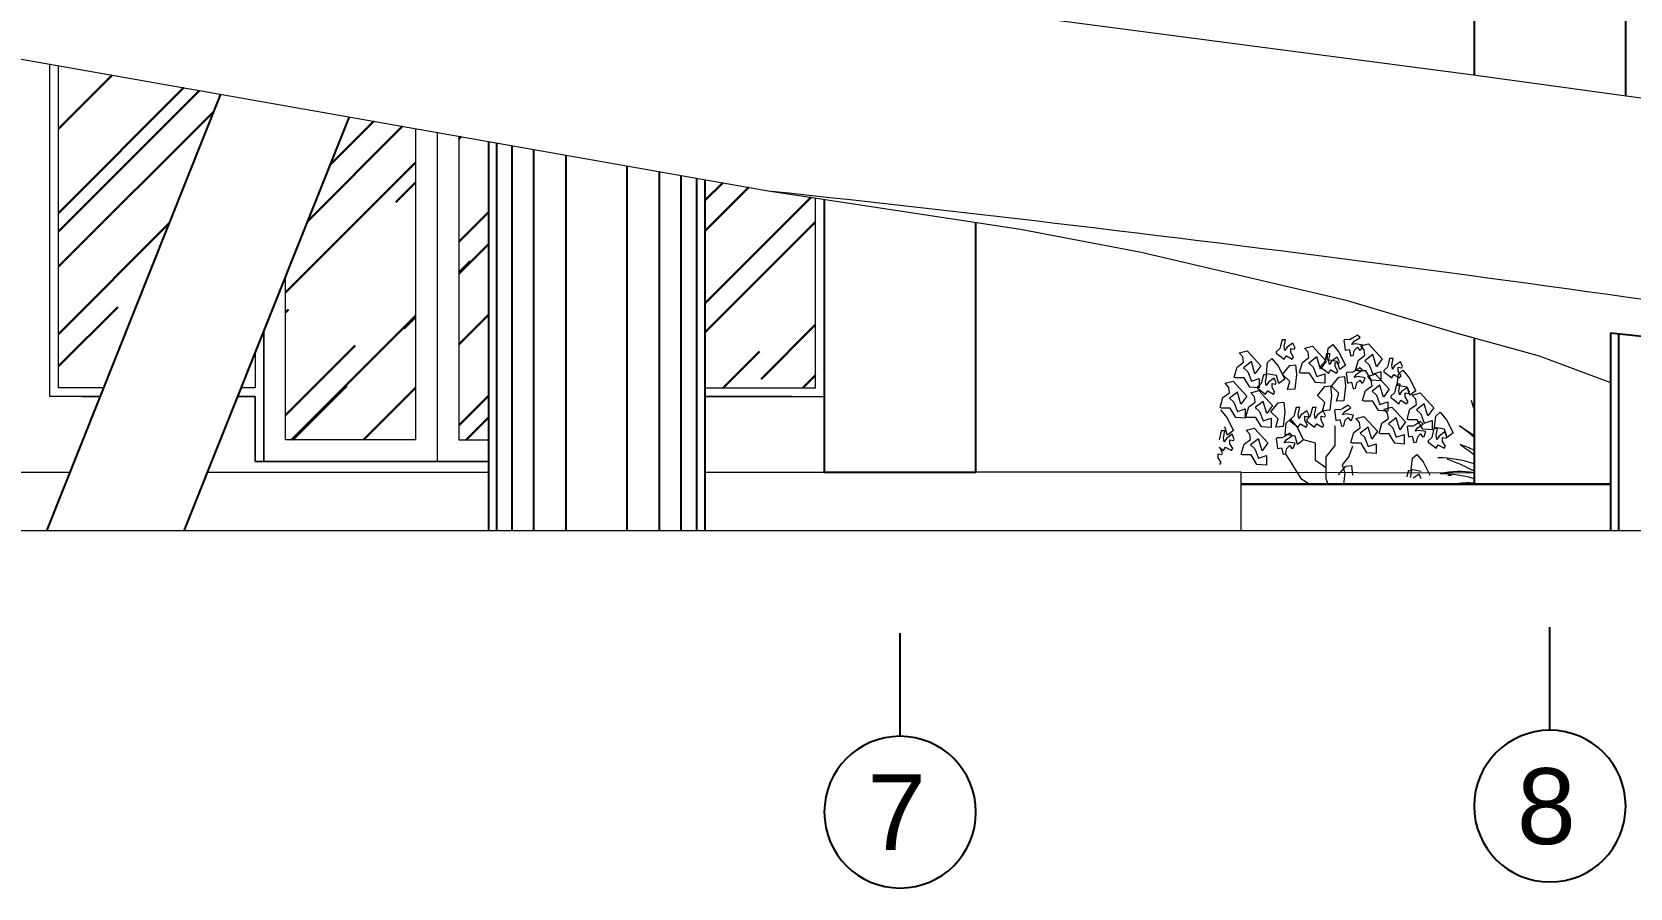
# Model space of a CAD drawing. Header units: inches. Extents: x 249 to 1192, y -18 to 440.
# Drawn here: x 634.4 to 641.78, y 256.9 to 260.85 of the extents above; entities that cross this region are included whole.
import ezdxf
from ezdxf.enums import TextEntityAlignment as Align

# ---------------------------------------------------------------- set-up
doc = ezdxf.new("R2010")
doc.units = ezdxf.units.IN
doc.header["$MEASUREMENT"] = 0
for name, color, linetype, lineweight in [('KACA', 141, 'Continuous', 30), ('KUSEN', 16, 'Continuous', 15), ('LANTAI', 135, 'Continuous', 9), ('PAGAR SITE', 6, 'Continuous', 30), ('TEXT (KETERANGAN)', 7, 'Continuous', 25), ('VEGETASI', 60, 'Continuous', 0)]:
    doc.layers.add(name, color=color, linetype=linetype, lineweight=lineweight)
doc.layers.add('KOLOM', color=5, linetype='Continuous')
doc.styles.add('S', font='SIMPLEX', dxfattribs={"width": 1.1})
doc.styles.get("Standard").update_dxf_attribs({"font": 'arial.ttf'})

# ---------------------------------------------------------------- blocks, each defined once
blk = doc.blocks.new('tampak depan')
at = {"layer": 'KACA'}
h = blk.add_hatch(dxfattribs=at)
h.set_pattern_fill('AR-RROOF', color=256, scale=0.5, angle=45, style=0)
h.set_pattern_definition([(45, (590.38884, 163.55916), (0.4242641, 1.1313708), [7.5, -1, 2.5, -0.5]), (45, (590.6823, 164.20616), (-0.8237794, 0.1166726), [1.5, -0.165, 3, -0.375]), (45, (590.2651, 164.03646), (1.60159686, 2.0753584), [4, -0.7, 2, -0.5])])
h.paths.add_polyline_path([(721.1202, 334.2054), (721.055, 334.0419), (721.1202, 334.0419)])
h.paths.add_polyline_path([(720.4203, 334.0419), (720.9608, 335.3966), (720.2128, 335.5285), (720.2128, 334.0419)])
h.paths.add_polyline_path([(721.5538, 335.2921), (721.2602, 334.5563), (721.2602, 333.8019), (721.8602, 333.8019), (721.8602, 335.2381)])
h.paths.add_polyline_path([(722.1972, 333.8019), (722.1972, 335.1787), (722.0602, 335.2028), (722.0602, 333.8019)])
edge = h.paths.add_edge_path()
edge.add_line((723.1972, 335.0025), (723.1972, 334.0419))
edge.add_line((723.1972, 334.0419), (723.7077, 334.0419))
edge.add_line((723.7077, 334.0419), (723.7077, 334.9178))
edge.add_arc((723.3142, 333.0672), 1.8919, 77.99727, 84.70257)
edge.add_line((723.4889, 334.9511), (723.1972, 335.0025))
at = {"layer": 'KOLOM'}
for p, q in [((722.2354, 333.3819), (722.2354, 335.1719)), ((722.3072, 333.3819), (722.3072, 335.1593)), ((722.4076, 333.3819), (722.4076, 335.1416)), ((722.5559, 333.3819), (722.5559, 335.1154)), ((722.8384, 333.3819), (722.8384, 335.0657)), ((722.9867, 333.3819), (722.9867, 335.0396)), ((723.0871, 333.3819), (723.0871, 335.0219)), ((723.1589, 333.3819), (723.1589, 335.0092)), ((727.4163, 333.3819), (727.4163, 334.2915))]:
    blk.add_line(p, q, dxfattribs=at)
for points in [[(727.4479, 335.3893), (727.4479, 342.0769), (726.7479, 342.0769), (726.7479, 335.4854)], [(720.9608, 335.3966), (720.157, 333.3819)], [(721.5538, 335.2921), (720.7917, 333.3819)], [(722.1972, 335.1787), (722.1972, 333.3819)], [(723.1972, 335.0025), (723.1972, 333.3819)], [(723.7479, 334.9117), (723.7479, 333.6519), (724.4479, 333.6519), (724.4479, 334.8052)], [(726.7479, 334.2724), (726.7479, 333.5969), (727.378, 333.5969)], [(727.378, 334.2956), (727.378, 333.3819)], [(727.378, 334.2956), (728.378, 334.1899)]]:
    blk.add_lwpolyline(points, dxfattribs=at)
at = {"layer": 'KUSEN'}
for points in [[(720.4044, 334.0019), (720.1728, 334.0019), (720.1728, 335.5355)], [(720.4203, 334.0419), (720.2128, 334.0419), (720.2128, 335.5285)], [(721.9602, 335.2204), (721.9602, 333.7019), (721.1602, 333.7019), (721.1602, 334.3057)], [(721.8602, 335.2381), (721.8602, 333.8019), (721.2602, 333.8019), (721.2602, 334.5563)], [(721.9602, 335.2204), (721.9602, 333.7019), (722.1972, 333.7019)], [(722.0602, 335.2028), (722.0602, 333.8019), (722.1972, 333.8019)], [(723.1972, 334.0419), (723.7077, 334.0419), (723.7077, 334.9178)], [(723.1972, 334.0019), (723.7477, 334.0019), (723.7477, 334.9117)], [(721.1602, 334.3057), (721.1602, 333.7019), (722.1972, 333.7019)], [(721.1202, 334.2054), (721.1202, 334.0419), (721.055, 334.0419)], [(723.1972, 334.0419), (723.7077, 334.0419)], [(720.322, 334.0019), (720.4044, 334.0019)], [(722.1972, 333.7019), (721.1202, 333.7019), (721.1202, 334.0019), (721.0391, 334.0019)], [(721.0391, 334.0019), (721.1202, 334.0019), (721.1202, 333.7019), (722.1972, 333.7019)], [(723.5984, 334.0019), (723.1972, 334.0019)]]:
    blk.add_lwpolyline(points, dxfattribs=at)
at = {"layer": 'LANTAI'}
for points in [[(708.5987, 338.5071), (722.8609, 335.9954), (726.7222, 335.4889), (727.9995, 335.3136), (728.8215, 335.1928), (729.5543, 335.077), (730.1858, 334.9681), (730.7058, 334.868), (731.1056, 334.7781), (731.4722, 334.668), (731.5614, 334.6038)], [(723.4889, 334.9511), (724.6545, 334.7738), (725.2113, 334.6667), (725.7375, 334.5445), (726.152, 334.4474), (726.6637, 334.2956), (727.0482, 334.1899), (727.378, 334.0669)], [(716.5972, 333.6519), (720.2648, 333.6519)], [(720.8994, 333.6519), (722.1972, 333.6519)], [(723.1972, 333.6519), (723.7479, 333.6519)], [(725.6724, 333.3819), (725.6724, 333.6519), (723.7479, 333.6519)], [(725.6724, 333.6519), (726.7479, 333.6496)], [(737.8428, 333.3819), (680.2348, 333.3819)]]:
    blk.add_lwpolyline(points, dxfattribs=at)
blk.add_lwpolyline([(708.6482, 337.5669), (722.7042, 335.0893), (723.4889, 334.9511, -0.012316), (729.5321, 334.1523, -0.042697), (731.5614, 333.7064, 1.350287)], format="xyb", dxfattribs=at)
at = {"layer": 'PAGAR SITE'}
blk.add_lwpolyline([(727.378, 333.5969), (725.6724, 333.5969)], dxfattribs=at)
at = {"layer": 'VEGETASI'}
for p, q in [((725.8549, 334.2354), (725.8515, 334.2231)), ((725.8615, 334.2633), (725.8549, 334.2354)), ((725.8781, 334.2633), (725.8615, 334.2633)), ((725.8714, 334.2324), (725.8781, 334.2633)), ((725.8748, 334.2137), (725.8714, 334.2324)), ((725.9113, 334.2478), (725.8848, 334.2293)), ((725.9213, 334.2261), (725.9113, 334.2478)), ((725.9656, 334.2242), (726.0021, 334.2335)), ((726.0021, 334.2335), (726.0653, 334.1653)), ((726.0749, 334.2239), (726.0954, 334.2417)), ((726.0954, 334.2417), (726.124, 334.2065)), ((726.1516, 334.2645), (726.1472, 334.2601)), ((726.1472, 334.2601), (726.1502, 334.2396)), ((726.1502, 334.2396), (726.1533, 334.2146)), ((726.1744, 334.2637), (726.1516, 334.2645)), ((726.1855, 334.2701), (726.1744, 334.2637)), ((726.1842, 334.2407), (726.195, 334.2563)), ((726.2022, 334.2446), (726.1842, 334.2407)), ((726.2099, 334.2852), (726.1855, 334.2701)), ((726.195, 334.2563), (726.2217, 334.2734)), ((726.2342, 334.239), (726.2022, 334.2446)), ((726.2217, 334.2734), (726.2099, 334.2852)), ((726.2245, 334.235), (726.261, 334.2443)), ((726.2411, 334.2164), (726.2245, 334.235)), ((726.2259, 334.2166), (726.2342, 334.239)), ((726.261, 334.2443), (726.3242, 334.176)), ((725.6535, 334.1375), (725.6834, 334.1592)), ((725.6635, 334.2026), (725.7, 334.2119)), ((725.6801, 334.184), (725.6635, 334.2026)), ((725.6834, 334.1592), (725.6801, 334.184)), ((725.7199, 334.1623), (725.6834, 334.1344)), ((725.7, 334.2119), (725.7632, 334.1437)), ((725.7365, 334.1065), (725.7199, 334.1623)), ((725.789, 334.1065), (725.7943, 334.1591)), ((725.7943, 334.1591), (725.8149, 334.1769)), ((725.8149, 334.1769), (725.8435, 334.1418)), ((725.8515, 334.2231), (725.8349, 334.2075)), ((725.8349, 334.2075), (725.8349, 334.2013)), ((725.8349, 334.2013), (725.8515, 334.189)), ((725.8515, 334.189), (725.8714, 334.1734)), ((725.8714, 334.1734), (725.8814, 334.189)), ((725.8848, 334.2293), (725.8748, 334.2137)), ((725.8814, 334.189), (725.908, 334.1734)), ((725.9014, 334.2044), (725.9014, 334.2231)), ((725.9014, 334.2231), (725.9179, 334.2199)), ((725.9147, 334.1827), (725.9014, 334.2044)), ((725.908, 334.1734), (725.9147, 334.1827)), ((725.9179, 334.2199), (725.9213, 334.2261)), ((725.9423, 334.1126), (725.9556, 334.1591)), ((725.9556, 334.1591), (725.9855, 334.1808)), ((725.9822, 334.2056), (725.9656, 334.2242)), ((725.9855, 334.1808), (725.9822, 334.2056)), ((726.022, 334.1839), (725.9855, 334.156)), ((726.0386, 334.1281), (726.022, 334.1839)), ((726.0653, 334.1653), (726.0386, 334.1281)), ((726.0565, 334.1583), (726.0399, 334.1428)), ((726.0599, 334.1707), (726.0565, 334.1583)), ((726.0665, 334.1986), (726.0599, 334.1707)), ((726.0831, 334.1986), (726.0665, 334.1986)), ((726.0695, 334.1713), (726.0749, 334.2239)), ((726.1158, 334.1633), (726.0695, 334.1713)), ((726.0764, 334.1676), (726.0831, 334.1986)), ((726.0798, 334.149), (726.0764, 334.1676)), ((726.0898, 334.1645), (726.0798, 334.149)), ((726.1163, 334.1831), (726.0898, 334.1645)), ((726.1064, 334.1397), (726.1064, 334.1583)), ((726.1064, 334.1583), (726.1229, 334.1552)), ((726.1277, 334.1256), (726.1158, 334.1633)), ((726.1263, 334.1614), (726.1163, 334.1831)), ((726.1229, 334.1552), (726.1263, 334.1614)), ((726.124, 334.2065), (726.1551, 334.1464)), ((726.1533, 334.2146), (726.1714, 334.2185)), ((726.1714, 334.2185), (726.1792, 334.1887)), ((726.1792, 334.1887), (726.1905, 334.1905)), ((726.1905, 334.1905), (726.1964, 334.2153)), ((726.1964, 334.2153), (726.2096, 334.2285)), ((726.2012, 334.1234), (726.2145, 334.1699)), ((726.2096, 334.2285), (726.2191, 334.2146)), ((726.2145, 334.1699), (726.2444, 334.1916)), ((726.2191, 334.2146), (726.2259, 334.2166)), ((726.2444, 334.1916), (726.2411, 334.2164)), ((726.281, 334.1947), (726.2444, 334.1668)), ((726.2444, 334.1668), (726.2644, 334.1481)), ((726.2976, 334.1389), (726.281, 334.1947)), ((726.3242, 334.176), (726.2976, 334.1389)), ((726.3578, 334.177), (726.3512, 334.1491)), ((726.3744, 334.177), (726.3578, 334.177)), ((726.3677, 334.1461), (726.3744, 334.177)), ((726.4076, 334.1615), (726.3811, 334.1429)), ((726.4176, 334.1398), (726.4076, 334.1615)), ((725.6402, 334.091), (725.6535, 334.1375)), ((725.6469, 334.0879), (725.6402, 334.091)), ((725.6867, 334.0879), (725.6469, 334.0879)), ((725.6834, 334.1344), (725.7034, 334.1158)), ((725.7133, 334.0444), (725.6867, 334.0879)), ((725.7034, 334.1158), (725.7199, 334.0724)), ((725.7199, 334.0724), (725.7565, 334.0848)), ((725.7632, 334.1437), (725.7365, 334.1065)), ((725.7565, 334.0848), (725.7565, 334.0414)), ((725.7752, 334.1015), (725.7686, 334.0736)), ((725.7918, 334.1015), (725.7752, 334.1015)), ((725.7851, 334.0705), (725.7918, 334.1015)), ((725.8353, 334.0986), (725.789, 334.1065)), ((725.825, 334.086), (725.7985, 334.0674)), ((725.835, 334.0643), (725.825, 334.086)), ((725.8472, 334.0609), (725.8353, 334.0986)), ((725.8435, 334.1418), (725.8746, 334.0816)), ((725.8631, 334.1035), (725.8967, 334.1443)), ((725.8972, 334.0712), (725.8631, 334.1035)), ((725.8967, 334.1443), (725.9238, 334.1477)), ((725.928, 334.1025), (725.9205, 334.0353)), ((725.9238, 334.1477), (725.928, 334.1025)), ((725.9489, 334.1094), (725.9423, 334.1126)), ((725.9888, 334.1094), (725.9489, 334.1094)), ((725.9855, 334.156), (726.0055, 334.1374)), ((726.0154, 334.066), (725.9888, 334.1094)), ((726.0055, 334.1374), (726.022, 334.0939)), ((726.022, 334.0939), (726.0586, 334.1064)), ((726.0399, 334.1428), (726.0399, 334.1366)), ((726.0399, 334.1366), (726.0565, 334.1242)), ((726.0565, 334.1242), (726.0764, 334.1087)), ((726.0586, 334.1064), (726.0586, 334.063)), ((726.0764, 334.1087), (726.0864, 334.1242)), ((726.0864, 334.1242), (726.113, 334.1087)), ((726.0897, 334.0495), (726.1233, 334.0903)), ((726.1197, 334.118), (726.1064, 334.1397)), ((726.113, 334.1087), (726.1197, 334.118)), ((726.1233, 334.0903), (726.1503, 334.0938)), ((726.1551, 334.1464), (726.1277, 334.1256)), ((726.1503, 334.0938), (726.1546, 334.0486)), ((726.1624, 334.1135), (726.158, 334.1091)), ((726.158, 334.1091), (726.161, 334.0886)), ((726.161, 334.0886), (726.1641, 334.0635)), ((726.1851, 334.1127), (726.1624, 334.1135)), ((726.1963, 334.1191), (726.1851, 334.1127)), ((726.195, 334.0897), (726.2058, 334.1052)), ((726.213, 334.0936), (726.195, 334.0897)), ((726.2207, 334.1341), (726.1963, 334.1191)), ((726.2079, 334.1202), (726.2012, 334.1234)), ((726.2058, 334.1052), (726.2325, 334.1224)), ((726.2478, 334.1202), (726.2079, 334.1202)), ((726.2449, 334.0879), (726.213, 334.0936)), ((726.2325, 334.1224), (726.2207, 334.1341)), ((726.2367, 334.0655), (726.2449, 334.0879)), ((726.2743, 334.0768), (726.2478, 334.1202)), ((726.2569, 334.0947), (726.2934, 334.1041)), ((726.2735, 334.0761), (726.2569, 334.0947)), ((726.2644, 334.1481), (726.281, 334.1047)), ((726.281, 334.1047), (726.3176, 334.1172)), ((726.2934, 334.1041), (726.3566, 334.0358)), ((726.3176, 334.1172), (726.3176, 334.0738)), ((726.3478, 334.1367), (726.3312, 334.1212)), ((726.3312, 334.1212), (726.3312, 334.115)), ((726.3312, 334.115), (726.3478, 334.1026)), ((726.3512, 334.1491), (726.3478, 334.1367)), ((726.3478, 334.1026), (726.3677, 334.0871)), ((726.3711, 334.1274), (726.3677, 334.1461)), ((726.3677, 334.0871), (726.3777, 334.1026)), ((726.3811, 334.1429), (726.3711, 334.1274)), ((726.3777, 334.1026), (726.4043, 334.0871)), ((726.3932, 334.0526), (726.3985, 334.1052)), ((726.3977, 334.1181), (726.3977, 334.1367)), ((726.3977, 334.1367), (726.4142, 334.1336)), ((726.411, 334.0964), (726.3977, 334.1181)), ((726.3985, 334.1052), (726.4191, 334.123)), ((726.4043, 334.0871), (726.411, 334.0964)), ((726.4142, 334.1336), (726.4176, 334.1398)), ((726.4191, 334.123), (726.4477, 334.0878)), ((726.4477, 334.0878), (726.4787, 334.0277)), ((725.5888, 333.9972), (725.6187, 334.0189)), ((725.5987, 334.0624), (725.6353, 334.0717)), ((725.6154, 334.0438), (725.5987, 334.0624)), ((725.6187, 334.0189), (725.6154, 334.0438)), ((725.6552, 334.0221), (725.6187, 333.9942)), ((725.6353, 334.0717), (725.6984, 334.0034)), ((725.6718, 333.9663), (725.6552, 334.0221)), ((725.7565, 334.0414), (725.7133, 334.0444)), ((725.7174, 334.0192), (725.754, 334.0285)), ((725.734, 334.0006), (725.7174, 334.0192)), ((725.7652, 334.0612), (725.7486, 334.0457)), ((725.7486, 334.0457), (725.7486, 334.0395)), ((725.7486, 334.0395), (725.7652, 334.0271)), ((725.754, 334.0285), (725.8171, 333.9603)), ((725.7686, 334.0736), (725.7652, 334.0612)), ((725.7652, 334.0271), (725.7851, 334.0116)), ((725.7885, 334.0519), (725.7851, 334.0705)), ((725.7851, 334.0116), (725.7951, 334.0271)), ((725.7985, 334.0674), (725.7885, 334.0519)), ((725.7951, 334.0271), (725.8217, 334.0116)), ((725.8151, 334.0426), (725.8151, 334.0612)), ((725.8151, 334.0612), (725.8316, 334.0581)), ((725.8284, 334.0209), (725.8151, 334.0426)), ((725.8217, 334.0116), (725.8284, 334.0209)), ((725.8316, 334.0581), (725.835, 334.0643)), ((725.8746, 334.0816), (725.8472, 334.0609)), ((725.8863, 334.0332), (725.8972, 334.0712)), ((725.9205, 334.0353), (725.8863, 334.0332)), ((726.0586, 334.063), (726.0154, 334.066)), ((726.025, 334.0064), (726.0586, 334.0472)), ((726.0586, 334.0472), (726.0856, 334.0506)), ((726.0856, 334.0506), (726.0899, 334.0054)), ((726.1238, 334.0173), (726.0897, 334.0495)), ((726.1128, 333.9793), (726.1238, 334.0173)), ((726.1546, 334.0486), (726.1471, 333.9814)), ((726.1641, 334.0635), (726.1822, 334.0674)), ((726.1822, 334.0674), (726.19, 334.0376)), ((726.19, 334.0376), (726.2013, 334.0395)), ((726.2013, 334.0395), (726.2072, 334.0642)), ((726.2072, 334.0642), (726.2204, 334.0774)), ((726.2204, 334.0774), (726.2299, 334.0635)), ((726.2299, 334.0635), (726.2367, 334.0655)), ((726.2336, 333.9831), (726.2469, 334.0296)), ((726.2469, 334.0296), (726.2768, 334.0513)), ((726.2768, 334.0513), (726.2735, 334.0761)), ((726.3176, 334.0738), (726.2743, 334.0768)), ((726.3133, 334.0544), (726.2768, 334.0265)), ((726.2768, 334.0265), (726.2968, 334.0079)), ((726.3299, 333.9986), (726.3133, 334.0544)), ((726.3566, 334.0358), (726.3299, 333.9986)), ((726.3802, 334.0181), (726.3636, 334.0025)), ((726.3835, 334.0305), (726.3802, 334.0181)), ((726.3902, 334.0584), (726.3835, 334.0305)), ((726.4068, 334.0584), (726.3902, 334.0584)), ((726.4395, 334.0447), (726.3932, 334.0526)), ((726.4001, 334.0274), (726.4068, 334.0584)), ((726.4034, 334.0087), (726.4001, 334.0274)), ((726.4134, 334.0243), (726.4034, 334.0087)), ((726.44, 334.0428), (726.4134, 334.0243)), ((726.4301, 333.9994), (726.4301, 334.0181)), ((726.4301, 334.0181), (726.4466, 334.0149)), ((726.4514, 334.007), (726.4395, 334.0447)), ((726.45, 334.0211), (726.44, 334.0428)), ((726.4466, 334.0149), (726.45, 334.0211)), ((726.4787, 334.0277), (726.4514, 334.007)), ((726.4619, 334.0084), (726.4984, 334.0177)), ((726.4984, 334.0177), (726.5616, 333.9495)), ((725.5755, 333.9507), (725.5888, 333.9972)), ((725.5821, 333.9476), (725.5755, 333.9507)), ((725.5776, 333.9396), (725.6062, 333.9044)), ((725.622, 333.9476), (725.5821, 333.9476)), ((725.6187, 333.9942), (725.6386, 333.9755)), ((725.6485, 333.9042), (725.622, 333.9476)), ((725.6386, 333.9755), (725.6552, 333.9321)), ((725.6552, 333.9321), (725.6918, 333.9445)), ((725.6984, 334.0034), (725.6718, 333.9663)), ((725.6918, 333.9445), (725.6918, 333.9011)), ((725.6942, 333.9076), (725.7074, 333.9541)), ((725.7074, 333.9541), (725.7373, 333.9758)), ((725.7373, 333.9758), (725.734, 334.0006)), ((725.7739, 333.9789), (725.7373, 333.951)), ((725.7373, 333.951), (725.7573, 333.9324)), ((725.7905, 333.9231), (725.7739, 333.9789)), ((725.8171, 333.9603), (725.7905, 333.9231)), ((725.8092, 333.9309), (725.8428, 333.9717)), ((725.8428, 333.9717), (725.8698, 333.9751)), ((725.8698, 333.9751), (725.8741, 333.9299)), ((725.9262, 333.9505), (725.9196, 333.9226)), ((725.9429, 333.9505), (725.9262, 333.9505)), ((725.9362, 333.9195), (725.9429, 333.9505)), ((726.0018, 333.9505), (725.9951, 333.9226)), ((726.0184, 333.9505), (726.0018, 333.9505)), ((726.0117, 333.9195), (726.0184, 333.9505)), ((726.0591, 333.9741), (726.025, 334.0064)), ((726.0481, 333.9361), (726.0591, 333.9741)), ((726.0823, 333.9382), (726.0481, 333.9361)), ((726.0899, 334.0054), (726.0823, 333.9382)), ((726.1085, 333.9409), (726.1041, 333.9365)), ((726.1312, 333.9401), (726.1085, 333.9409)), ((726.1471, 333.9814), (726.1128, 333.9793)), ((726.1423, 333.9465), (726.1312, 333.9401)), ((726.1668, 333.9615), (726.1423, 333.9465)), ((726.1519, 333.9326), (726.1785, 333.9497)), ((726.1785, 333.9497), (726.1668, 333.9615)), ((726.2403, 333.98), (726.2336, 333.9831)), ((726.2801, 333.98), (726.2403, 333.98)), ((726.3067, 333.9366), (726.2801, 333.98)), ((726.2968, 334.0079), (726.3133, 333.9645)), ((726.3133, 333.9645), (726.3499, 333.9769)), ((726.3324, 333.9437), (726.3689, 333.953)), ((726.349, 333.9251), (726.3324, 333.9437)), ((726.3499, 333.9769), (726.3499, 333.9335)), ((726.3636, 334.0025), (726.3636, 333.9964)), ((726.3636, 333.9964), (726.3802, 333.984)), ((726.3689, 333.953), (726.4321, 333.8847)), ((726.3802, 333.984), (726.4001, 333.9684)), ((726.4001, 333.9684), (726.4101, 333.984)), ((726.4101, 333.984), (726.4367, 333.9684)), ((726.4433, 333.9777), (726.4301, 333.9994)), ((726.4367, 333.9684), (726.4433, 333.9777)), ((726.4386, 333.8968), (726.4519, 333.9433)), ((726.4519, 333.9433), (726.4818, 333.965)), ((726.4785, 333.9898), (726.4619, 334.0084)), ((726.4818, 333.965), (726.4785, 333.9898)), ((726.5183, 333.9681), (726.4818, 333.9402)), ((726.4818, 333.9402), (726.5018, 333.9216)), ((726.5349, 333.9123), (726.5183, 333.9681)), ((726.5616, 333.9495), (726.5349, 333.9123)), ((725.6062, 333.9044), (725.6372, 333.8443)), ((725.6918, 333.9011), (725.6485, 333.9042)), ((725.7008, 333.9045), (725.6942, 333.9076)), ((725.7407, 333.9045), (725.7008, 333.9045)), ((725.7672, 333.861), (725.7407, 333.9045)), ((725.7573, 333.9324), (725.7739, 333.8889)), ((725.7739, 333.8889), (725.8105, 333.9014)), ((725.8433, 333.8986), (725.8092, 333.9309)), ((725.8105, 333.9014), (725.8105, 333.858)), ((725.8323, 333.8606), (725.8433, 333.8986)), ((725.8741, 333.9299), (725.8666, 333.8627)), ((725.8753, 333.826), (725.8806, 333.8786)), ((725.8806, 333.8786), (725.9012, 333.8964)), ((725.9163, 333.9102), (725.8996, 333.8947)), ((725.8996, 333.8947), (725.8996, 333.8885)), ((725.8996, 333.8885), (725.9163, 333.8761)), ((725.9012, 333.8964), (725.9298, 333.8612)), ((725.9196, 333.9226), (725.9163, 333.9102)), ((725.9163, 333.8761), (725.9362, 333.8606)), ((725.9395, 333.9008), (725.9362, 333.9195)), ((725.9362, 333.8606), (725.9461, 333.8761)), ((725.9495, 333.9164), (725.9395, 333.9008)), ((725.9461, 333.8761), (725.9728, 333.8606)), ((725.976, 333.9349), (725.9495, 333.9164)), ((725.9661, 333.8915), (725.9661, 333.9102)), ((725.9661, 333.9102), (725.9827, 333.907)), ((725.9794, 333.8698), (725.9661, 333.8915)), ((725.9728, 333.8606), (725.9794, 333.8698)), ((725.9918, 333.9102), (725.9751, 333.8947)), ((725.9751, 333.8947), (725.9751, 333.8885)), ((725.9751, 333.8885), (725.9918, 333.8761)), ((725.986, 333.9132), (725.976, 333.9349)), ((725.9827, 333.907), (725.986, 333.9132)), ((725.9951, 333.9226), (725.9918, 333.9102)), ((725.9918, 333.8761), (726.0117, 333.8606)), ((726.015, 333.9008), (726.0117, 333.9195)), ((726.0117, 333.8606), (726.0217, 333.8761)), ((726.025, 333.9164), (726.015, 333.9008)), ((726.0217, 333.8761), (726.0483, 333.8606)), ((726.0516, 333.9349), (726.025, 333.9164)), ((726.0417, 333.8915), (726.0417, 333.9102)), ((726.0417, 333.9102), (726.0582, 333.907)), ((726.0549, 333.8698), (726.0417, 333.8915)), ((726.0483, 333.8606), (726.0549, 333.8698)), ((726.0616, 333.9132), (726.0516, 333.9349)), ((726.0582, 333.907), (726.0616, 333.9132)), ((726.1041, 333.9365), (726.1071, 333.916)), ((726.1071, 333.916), (726.1102, 333.8909)), ((726.1102, 333.8909), (726.1282, 333.8948)), ((726.1282, 333.8948), (726.1361, 333.865)), ((726.1361, 333.865), (726.1473, 333.8669)), ((726.1411, 333.917), (726.1519, 333.9326)), ((726.1591, 333.9209), (726.1411, 333.917)), ((726.1473, 333.8669), (726.1533, 333.8916)), ((726.1533, 333.8916), (726.1665, 333.9048)), ((726.191, 333.9153), (726.1591, 333.9209)), ((726.1665, 333.9048), (726.176, 333.8909)), ((726.176, 333.8909), (726.1827, 333.8929)), ((726.1827, 333.8929), (726.191, 333.9153)), ((726.2029, 333.9005), (726.2395, 333.9098)), ((726.2196, 333.8819), (726.2029, 333.9005)), ((726.2228, 333.8571), (726.2196, 333.8819)), ((726.2395, 333.9098), (726.3026, 333.8416)), ((726.3499, 333.9335), (726.3067, 333.9366)), ((726.3091, 333.8321), (726.3224, 333.8785)), ((726.3224, 333.8785), (726.3523, 333.9003)), ((726.3523, 333.9003), (726.349, 333.9251)), ((726.3888, 333.9034), (726.3523, 333.8755)), ((726.3523, 333.8755), (726.3723, 333.8568)), ((726.4055, 333.8476), (726.3888, 333.9034)), ((726.4321, 333.8847), (726.4055, 333.8476)), ((726.4452, 333.8937), (726.4386, 333.8968)), ((726.4429, 333.8653), (726.4386, 333.8609)), ((726.4657, 333.8645), (726.4429, 333.8653)), ((726.4851, 333.8937), (726.4452, 333.8937)), ((726.4768, 333.8709), (726.4657, 333.8645)), ((726.5012, 333.886), (726.4768, 333.8709)), ((726.5117, 333.8502), (726.4851, 333.8937)), ((726.4863, 333.8571), (726.513, 333.8742)), ((726.513, 333.8742), (726.5012, 333.886)), ((726.5018, 333.9216), (726.5183, 333.8781)), ((726.5183, 333.8781), (726.5549, 333.8906)), ((726.5549, 333.8906), (726.5549, 333.8472)), ((726.5658, 333.8584), (726.5711, 333.911)), ((726.5711, 333.911), (726.5917, 333.9288)), ((726.5917, 333.9288), (726.6203, 333.8936)), ((726.6203, 333.8936), (726.6514, 333.8335)), ((725.5744, 333.8147), (725.571, 333.8023)), ((725.581, 333.8426), (725.5744, 333.8147)), ((725.5976, 333.8426), (725.581, 333.8426)), ((725.5909, 333.8116), (725.5976, 333.8426)), ((725.5943, 333.793), (725.5909, 333.8116)), ((725.6043, 333.8085), (725.5943, 333.793)), ((725.6099, 333.8236), (725.5979, 333.8613)), ((725.6308, 333.8271), (725.6043, 333.8085)), ((725.6372, 333.8443), (725.6099, 333.8236)), ((725.6209, 333.7836), (725.6209, 333.8023)), ((725.6209, 333.8023), (725.6374, 333.7992)), ((725.6408, 333.8053), (725.6308, 333.8271)), ((725.6374, 333.7992), (725.6408, 333.8053)), ((725.6859, 333.7814), (725.7158, 333.8032)), ((725.6958, 333.8466), (725.7324, 333.8559)), ((725.7125, 333.828), (725.6958, 333.8466)), ((725.7158, 333.8032), (725.7125, 333.828)), ((725.7523, 333.8063), (725.7158, 333.7784)), ((725.7324, 333.8559), (725.7955, 333.7876)), ((725.7689, 333.7505), (725.7523, 333.8063)), ((725.8105, 333.858), (725.7672, 333.861)), ((725.8666, 333.8627), (725.8323, 333.8606)), ((725.8387, 333.8114), (725.8344, 333.807)), ((725.8344, 333.807), (725.8374, 333.7865)), ((725.8615, 333.8106), (725.8387, 333.8114)), ((725.8726, 333.817), (725.8615, 333.8106)), ((725.8713, 333.7876), (725.8821, 333.8031)), ((725.8894, 333.7915), (725.8713, 333.7876)), ((725.897, 333.832), (725.8726, 333.817)), ((725.9216, 333.8181), (725.8753, 333.826)), ((725.8821, 333.8031), (725.9088, 333.8203)), ((725.9213, 333.7858), (725.8894, 333.7915)), ((725.9088, 333.8203), (725.897, 333.832)), ((725.9335, 333.7804), (725.9216, 333.8181)), ((725.9298, 333.8612), (725.9609, 333.8011)), ((725.9609, 333.8011), (725.9335, 333.7804)), ((726.1797, 333.7889), (726.1929, 333.8354)), ((726.1929, 333.8354), (726.2228, 333.8571)), ((726.2594, 333.8602), (726.2228, 333.8323)), ((726.2228, 333.8323), (726.2428, 333.8137)), ((726.2428, 333.8137), (726.2594, 333.7703)), ((726.276, 333.8044), (726.2594, 333.8602)), ((726.3026, 333.8416), (726.276, 333.8044)), ((726.3158, 333.8289), (726.3091, 333.8321)), ((726.3557, 333.8289), (726.3158, 333.8289)), ((726.3822, 333.7855), (726.3557, 333.8289)), ((726.3723, 333.8568), (726.3888, 333.8134)), ((726.3888, 333.8134), (726.4255, 333.8259)), ((726.4255, 333.8259), (726.4255, 333.7824)), ((726.4386, 333.8609), (726.4416, 333.8404)), ((726.4416, 333.8404), (726.4447, 333.8154)), ((726.4447, 333.8154), (726.4627, 333.8193)), ((726.4627, 333.8193), (726.4705, 333.7895)), ((726.4705, 333.7895), (726.4818, 333.7914)), ((726.4755, 333.8415), (726.4863, 333.8571)), ((726.4936, 333.8454), (726.4755, 333.8415)), ((726.4818, 333.7914), (726.4877, 333.8161)), ((726.4877, 333.8161), (726.5009, 333.8293)), ((726.5255, 333.8398), (726.4936, 333.8454)), ((726.5009, 333.8293), (726.5104, 333.8154)), ((726.5104, 333.8154), (726.5172, 333.8174)), ((726.5549, 333.8472), (726.5117, 333.8502)), ((726.5172, 333.8174), (726.5255, 333.8398)), ((726.5528, 333.8131), (726.5362, 333.7976)), ((726.5362, 333.7976), (726.5362, 333.7914)), ((726.5362, 333.7914), (726.5528, 333.779)), ((726.5562, 333.8255), (726.5528, 333.8131)), ((726.5628, 333.8534), (726.5562, 333.8255)), ((726.5794, 333.8534), (726.5628, 333.8534)), ((726.6121, 333.8505), (726.5658, 333.8584)), ((726.5727, 333.8224), (726.5794, 333.8534)), ((726.5761, 333.8037), (726.5727, 333.8224)), ((726.5861, 333.8193), (726.5761, 333.8037)), ((726.6126, 333.8378), (726.5861, 333.8193)), ((726.6027, 333.7944), (726.6027, 333.8131)), ((726.6027, 333.8131), (726.6192, 333.8099)), ((726.616, 333.7727), (726.6027, 333.7944)), ((726.624, 333.8128), (726.6121, 333.8505)), ((726.6226, 333.8161), (726.6126, 333.8378)), ((726.6192, 333.8099), (726.6226, 333.8161)), ((726.6514, 333.8335), (726.624, 333.8128)), ((725.5669, 333.7189), (725.5669, 333.7375)), ((725.5669, 333.7375), (725.5835, 333.7344)), ((725.5802, 333.6972), (725.5669, 333.7189)), ((725.571, 333.7682), (725.5909, 333.7527)), ((725.5868, 333.7406), (725.5769, 333.7623)), ((725.5835, 333.7344), (725.5868, 333.7406)), ((725.5909, 333.7527), (725.6009, 333.7682)), ((725.6009, 333.7682), (725.6275, 333.7527)), ((725.6342, 333.7619), (725.6209, 333.7836)), ((725.6275, 333.7527), (725.6342, 333.7619)), ((725.6726, 333.735), (725.6859, 333.7814)), ((725.6792, 333.7318), (725.6726, 333.735)), ((725.7191, 333.7318), (725.6792, 333.7318)), ((725.7158, 333.7784), (725.7357, 333.7597)), ((725.7457, 333.6884), (725.7191, 333.7318)), ((725.7357, 333.7597), (725.7523, 333.7163)), ((725.7523, 333.7163), (725.7889, 333.7288)), ((725.7955, 333.7876), (725.7689, 333.7505)), ((725.7889, 333.7288), (725.7889, 333.6853)), ((725.8374, 333.7865), (725.8405, 333.7614)), ((725.8405, 333.7614), (725.8585, 333.7653)), ((725.8585, 333.7653), (725.8664, 333.7356)), ((725.8664, 333.7356), (725.8776, 333.7374)), ((725.8776, 333.7374), (725.8836, 333.7621)), ((725.8836, 333.7621), (725.8967, 333.7753)), ((725.8967, 333.7753), (725.9062, 333.7614)), ((725.9062, 333.7614), (725.913, 333.7634)), ((725.913, 333.7634), (725.9213, 333.7858)), ((726.1863, 333.7858), (726.1797, 333.7889)), ((726.2262, 333.7858), (726.1863, 333.7858)), ((726.2527, 333.7424), (726.2262, 333.7858)), ((726.296, 333.7393), (726.2527, 333.7424)), ((726.2594, 333.7703), (726.296, 333.7827)), ((726.296, 333.7827), (726.296, 333.7393)), ((726.4255, 333.7824), (726.3822, 333.7855)), ((726.4579, 333.6642), (726.4633, 333.7168)), ((726.4633, 333.7168), (726.4838, 333.7346)), ((726.4838, 333.7346), (726.5125, 333.6994)), ((726.5528, 333.779), (726.5727, 333.7635)), ((726.5727, 333.7635), (726.5827, 333.779)), ((726.5827, 333.779), (726.6093, 333.7635)), ((726.6093, 333.7635), (726.616, 333.7727)), ((725.5736, 333.6879), (725.5802, 333.6972)), ((725.7889, 333.6853), (725.7457, 333.6884)), ((726.1221, 333.6396), (726.1557, 333.6804)), ((726.1557, 333.6804), (726.1827, 333.6838)), ((726.1827, 333.6838), (726.187, 333.6386)), ((726.4441, 333.6592), (726.4375, 333.6313)), ((726.4607, 333.6592), (726.4441, 333.6592)), ((726.454, 333.6282), (726.4607, 333.6592)), ((726.5042, 333.6563), (726.4579, 333.6642)), ((726.4939, 333.6436), (726.4674, 333.6251)), ((726.5039, 333.6219), (726.4939, 333.6436)), ((726.5125, 333.6994), (726.5435, 333.6393)), ((726.6442, 333.6376), (726.6275, 333.6376))]:
    blk.add_line(p, q, dxfattribs=at)
for points in [[(726.1051, 333.8659), (726.1051, 333.7752), (726.0633, 333.7225), (726.0633, 333.6227), (726.0724, 333.5969)], [(726.0633, 333.6726), (726.0155, 333.7068), (726.0155, 333.7868), (725.9609, 333.8011)], [(725.8776, 333.7374), (725.9484, 333.6237), (725.9892, 333.5969)], [(726.1869, 333.7729), (726.1702, 333.7245), (726.1395, 333.6867), (726.1507, 333.6489), (726.1448, 333.5969)]]:
    blk.add_lwpolyline(points, dxfattribs=at)
for centre, radius, start, end in [((727.8328, 334.3382), 1.1545, 197.85977, 199.9927), ((727.9389, 334.4839), 1.3045, 202.61931, 204.08108), ((726.3152, 333.2278), 0.7337, 53.85416, 60.13235), ((726.1167, 333.0745), 0.9719, 49.49584, 54.49455), ((726.5684, 333.1257), 0.5937, 72.39934, 88.83425), ((726.4447, 333.1103), 0.711, 64.75933, 70.38882), ((725.0871, 331.5416), 2.7487, 52.82721, 54.44788), ((726.68, 333.2692), 0.3865, 79.88087, 103.14963), ((726.5825, 333.0565), 0.5891, 73.68734, 89.0631), ((726.1899, 332.5694), 1.223, 62.85324, 69.25384), ((726.7197, 333.262), 0.3408, 85.25066, 100.67381)]:
    blk.add_arc(centre, radius, start, end, dxfattribs=at)
blk = doc.blocks.new('NAV')
blk.add_circle((0, -0.4), 0.35)
at = {"style": 'S', "width": 0.75, "flags": 4}
blk.add_attdef('AV', text='', height=0.3, dxfattribs=at).set_placement((0, -0.4), align=Align.MIDDLE)

msp = doc.modelspace()

# ---------------------------------------------------------------- linework, layer by layer
at = {"layer": 'TEXT (KETERANGAN)'}
for points in [[(641.4082, 257.6327), (641.4082, 258.1078)], [(638.4082, 257.6049), (638.4082, 258.08)]]:
    msp.add_lwpolyline(points, dxfattribs=at)

# ---------------------------------------------------------------- block references
at = {"layer": 'KOLOM'}
msp.add_blockref('tampak depan', (-85.6899, -74.829), dxfattribs=at)
at = {"layer": 'TEXT (KETERANGAN)'}
ref = msp.add_blockref('NAV', (638.4082, 257.6549), dxfattribs=dict(at, xscale=-1))
ref.add_attrib('AV', '7', dxfattribs={"layer": '0', "height": 0.35, "flags": 4}).set_placement((638.3917, 257.2549), align=Align.MIDDLE)
ref = msp.add_blockref('NAV', (641.4082, 257.6827), dxfattribs=dict(at, xscale=-1))
ref.add_attrib('AV', '8', dxfattribs={"layer": '0', "height": 0.35, "flags": 4}).set_placement((641.3917, 257.2827), align=Align.MIDDLE)

doc.saveas('drawing.dxf')
